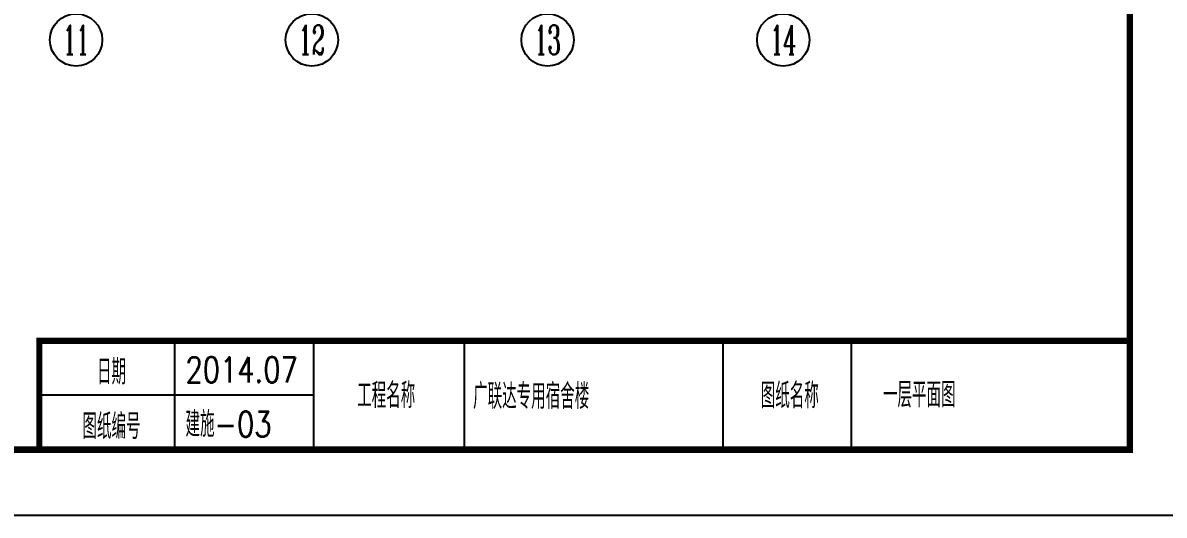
# Model space of a CAD drawing. Extents: x -105837 to 547563, y 466041 to 508041.
# Drawn here: x 54456 to 71888, y 466041 to 473561 of the extents above; entities that cross this region are included whole.
import ezdxf
from ezdxf.enums import TextEntityAlignment as Align

# ---------------------------------------------------------------- set-up
doc = ezdxf.new("R2010")
doc.units = 0
doc.header["$LTSCALE"] = 1000
doc.header["$MEASUREMENT"] = 0
doc.layers.get('0').update_dxf_attribs({"linetype": 'CONTINUOUS'})
for name, color, linetype in [('AXIS', 3, 'CONTINUOUS'), ('AXIS_TEXT', 7, 'CONTINUOUS'), ('PUB_TITLE', 4, 'CONTINUOUS'), ('文字', 7, 'CONTINUOUS')]:
    doc.layers.add(name, color=color, linetype=linetype)
doc.styles.add('COMPLEX', font='COMPLEX.shx')
doc.styles.add('国标仿宋', font='SIMPLEX.shx', dxfattribs={"width": 0.75, "bigfont": 'gbhzfs.shx'})

# ---------------------------------------------------------------- blocks, each defined once
blk = doc.blocks.new('_axiso')
blk.add_circle((0, 0), 0.5)
at = {"layer": 'AXIS_TEXT', "style": 'COMPLEX', "width": 1.041667}
blk.add_attdef('A', text='', height=0.56, dxfattribs=at).set_placement((-0.25, -0.28), (0.25, -0.28), align=Align.FIT)

msp = doc.modelspace()

# ---------------------------------------------------------------- linework, layer by layer
at = {"layer": 'PUB_TITLE'}
msp.add_lwpolyline([(12963.01576, 466040.74173), (72363.01576, 466040.74173), (72363.01576, 508040.74173), (12963.01576, 508040.74173)], close=True, dxfattribs=at)
at = {"layer": 'PUB_TITLE', "const_width": 100}
msp.add_lwpolyline([(13963.01576, 467040.74173), (71363.01576, 467040.74173), (71363.01576, 507040.74173), (13963.01576, 507040.74173)], close=True, dxfattribs=at)
at = {"layer": '文字'}
for p, q in [((56772.85601, 468703.94173), (56772.85601, 467040.74173)), ((58898.05601, 468703.94173), (58898.05601, 467040.74173)), ((61199.23504, 468703.94173), (61199.23504, 467040.74173)), ((65145.20359, 468703.94173), (65145.20359, 467040.74173)), ((67109.52897, 468703.94173), (67109.52897, 467040.74173)), ((58898.05601, 467872.34173), (54708.53837, 467872.34173))]:
    msp.add_line(p, q, dxfattribs=at)
at = {"layer": '文字', "const_width": 92.4}
msp.add_lwpolyline([(54708.53837, 468703.94173), (54708.53837, 467040.74173), (71363.01576, 467040.74173), (71363.01576, 468703.94173)], close=True, dxfattribs=at)

# ---------------------------------------------------------------- block references
at = {"layer": 'AXIS'}
ref = msp.add_blockref('_axiso', (55270.1323, 473299.65569), dxfattribs=dict(at, xscale=800, yscale=800, zscale=800))
ref.add_attrib('A', '11', dxfattribs={"layer": 'AXIS_TEXT', "height": 448, "style": 'COMPLEX', "width": 0.78125}).set_placement((55070.1323, 473075.65569), (55470.1323, 473075.65569), align=Align.FIT)
ref = msp.add_blockref('_axiso', (58870.1323, 473299.65569), dxfattribs=dict(at, xscale=800, yscale=800, zscale=800))
ref.add_attrib('A', '12', dxfattribs={"layer": 'AXIS_TEXT', "height": 448, "style": 'COMPLEX', "width": 0.646552}).set_placement((58670.1323, 473075.65569), (59070.1323, 473075.65569), align=Align.FIT)
ref = msp.add_blockref('_axiso', (62470.1323, 473299.65569), dxfattribs=dict(at, xscale=800, yscale=800, zscale=800))
ref.add_attrib('A', '13', dxfattribs={"layer": 'AXIS_TEXT', "height": 448, "style": 'COMPLEX', "width": 0.646552}).set_placement((62270.1323, 473075.65569), (62670.1323, 473075.65569), align=Align.FIT)
ref = msp.add_blockref('_axiso', (66070.1323, 473299.65569), dxfattribs=dict(at, xscale=800, yscale=800, zscale=800))
ref.add_attrib('A', '14', dxfattribs={"layer": 'AXIS_TEXT', "height": 448, "style": 'COMPLEX', "width": 0.604839}).set_placement((65870.1323, 473075.65569), (66270.1323, 473075.65569), align=Align.FIT)

# ---------------------------------------------------------------- texts
at = {"layer": '文字', "style": '国标仿宋', "width": 0.8}
for s, p in [('日期', (55810.5703, 468036.1241)), ('工程名称', (60006.34296, 467675.97785)), ('图纸名称', (66170.26312, 467674.49886)), ('图纸编号', (55810.5703, 467204.5241))]:
    msp.add_text(s, height=385, dxfattribs=at).set_placement(p, align=Align.CENTER)
for s, p in [('2014.07', (56940.73263, 468069.67468)), ('广联达专用宿舍楼', (61333.45327, 467663.7237)), ('一层平面图', (67593.16313, 467686.89994)), ('建施-03', (56940.73263, 467238.07468))]:
    msp.add_text(s, height=385, dxfattribs=at).set_placement(p)

doc.saveas('drawing.dxf')
